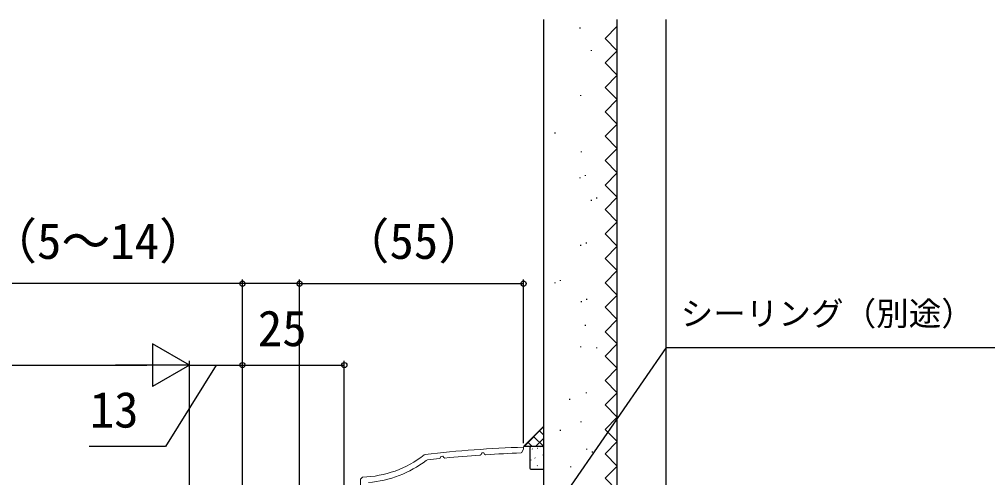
# Model space of a CAD drawing. Units: millimetres, scale not verified. Extents: x -525 to 525, y -783 to 779.
# Drawn here: x 80.9 to 318.6, y -404.1 to -291.6 of the extents above; entities that cross this region are included whole.
import ezdxf
from ezdxf.enums import TextEntityAlignment as Align

# ---------------------------------------------------------------- set-up
doc = ezdxf.new("R2010")
doc.units = ezdxf.units.MM
doc.header["$LTSCALE"] = 4
doc.layers.add('0-2_YKK_11', color=211, linetype='Continuous', lineweight=18)
for name, color, linetype in [('0-7_YKK_D', 6, 'Continuous'), ('0-9_YSS_K', 3, 'Continuous'), ('0-A_YSS_KE', 3, 'Continuous')]:
    doc.layers.add(name, color=color, linetype=linetype)
doc.styles.add('ＭＳ ゴシック', font='')
doc.styles.get('ＭＳ ゴシック').set_extended_font_data('MS Gothic')

msp = doc.modelspace()

# ---------------------------------------------------------------- linework, layer by layer
at = {"layer": '0-2_YKK_11', "color": 30}
for p, q in [((204.668, -397.043), (204.668, -396.667)), ((180.493, -398.453), (180.239, -398.559)), ((180.797, -399.9), (181.046, -399.799))]:
    msp.add_line(p, q, dxfattribs=at)
for points in [[(184.05, -399.474), (184.214, -399.353), (184.395, -398.927), (184.882, -398.892), (185.069, -399.2), (185.355, -399.342)], [(194.048, -398.613), (194.217, -398.496), (194.404, -398.082), (194.893, -398.058), (195.074, -398.375), (195.354, -398.525)], [(204.047, -398.089), (204.22, -397.976), (204.668, -397.043)], [(165.158, -403.995), (164.668, -404.495), (164.668, -418.5), (161.968, -418.5), (161.968, -419.5), (164.668, -419.5), (164.668, -425.4), (151.068, -425.4), (151.068, -419.5), (151.868, -419.5), (151.868, -418.5), (149.668, -418.5), (149.668, -426.8)]]:
    msp.add_lwpolyline(points, dxfattribs=at)
for centre, radius, start, end in [((214.668, -696.5), 300, 91.91021, 96.54097), ((164.668, -379), 25, 271.12352, 308.52511), ((214.668, -696.5), 298.6, 93.95959, 95.63355), ((214.668, -696.5), 298.6, 92.03838, 93.70846), ((164.668, -379), 26.4, 274.26384, 307.65893), ((214.668, -696.5), 298.6, 95.88524, 96.46505)]:
    msp.add_arc(centre, radius, start, end, dxfattribs=at)
at = {"layer": '0-7_YKK_D'}
for p, q in [((135.668, -426.3), (135.668, -355.501)), ((149.668, -413.8), (149.668, -355.501)), ((149.668, -413.8), (149.668, -355.501)), ((149.668, -356.501), (204.668, -356.501)), ((204.668, -395.667), (204.668, -355.501)), ((122.668, -376.501), (113.574, -371.251)), ((113.574, -371.251), (113.574, -381.751)), ((122.668, -427.2), (122.668, -375.501)), ((122.668, -396), (122.668, -375.501)), ((135.667, -396), (135.667, -375.501)), ((135.667, -396), (135.667, -375.501)), ((160.668, -426.3), (160.668, -375.501)), ((-15.798, -376.501), (112.168, -376.501)), ((122.668, -376.501), (104.481, -376.501)), ((122.668, -376.501), (113.574, -381.751)), ((122.668, -376.501), (135.667, -376.501)), ((135.667, -376.501), (160.668, -376.501))]:
    msp.add_line(p, q, dxfattribs=at)
for points in [[(149.668, -356.501), (135.668, -356.501), (74.368, -356.501)], [(193.168, -439.802), (194.614, -437.702), (239.732, -372.18), (326.246, -372.18)], [(129.168, -376.501), (116.756, -396.501), (98.029, -396.501)]]:
    msp.add_lwpolyline(points, dxfattribs=at)
for centre in [(135.668, -356.501), (149.668, -356.501), (149.668, -356.501), (204.668, -356.501), (135.667, -376.501), (135.667, -376.501), (160.668, -376.501)]:
    msp.add_circle(centre, 0.637, dxfattribs=at)
at = {"layer": '0-9_YSS_K'}
for p, q in [((227.668, -461.302), (227.668, -291.598)), ((239.668, -472.3), (239.668, -291.598)), ((218.455, -293.614), (218.455, -293.814)), ((221.23, -299.165), (221.23, -299.365)), ((224.668, -302.302), (227.668, -299.302)), ((218.679, -310.193), (218.679, -310.393)), ((212.308, -319.413), (212.308, -319.613)), ((218.784, -324.039), (218.784, -324.239)), ((219.809, -329.838), (219.809, -330.038)), ((218.455, -330.41), (218.455, -330.61)), ((226, -330.838), (226, -331.038)), ((221.23, -335.961), (221.23, -336.161)), ((222.585, -335.389), (222.585, -335.589)), ((224.668, -344.302), (227.668, -341.302)), ((218.679, -346.988), (218.679, -347.188)), ((220.034, -346.416), (220.034, -346.616)), ((212.308, -356.208), (212.308, -356.408)), ((213.663, -355.637), (213.663, -355.837)), ((218.784, -360.834), (218.784, -361.034)), ((220.139, -360.263), (220.139, -360.463)), ((219.809, -366.633), (219.809, -366.833)), ((218.634, -371.936), (218.634, -372.136)), ((222.585, -372.184), (222.585, -372.384)), ((226, -372.838), (226, -373.038)), ((215.98, -384.805), (215.98, -385.005)), ((220.034, -383.211), (220.034, -383.411)), ((224.668, -386.302), (227.668, -383.302)), ((209.669, -391.616), (204.784, -396.501)), ((218.756, -390.356), (218.756, -390.556)), ((209.609, -396.501), (207.138, -394.03)), ((209.668, -394.445), (207.612, -396.501)), ((209.668, -393.731), (208.553, -392.616)), ((213.663, -392.432), (213.663, -392.632)), ((206.78, -396.501), (205.724, -395.444)), ((209.168, -396.501), (206.668, -396.501)), ((208.918, -396.702), (208.874, -396.678)), ((206.168, -397.001), (206.168, -401.601)), ((206.26, -399.011), (206.253, -399.003)), ((206.842, -397.135), (206.798, -397.111)), ((207.485, -399.326), (207.441, -399.302)), ((208.046, -396.991), (208.039, -396.984)), ((209.51, -398.592), (209.466, -398.568)), ((209.668, -401.601), (209.668, -397.001)), ((220.139, -397.058), (220.139, -397.258)), ((221.531, -397.757), (221.531, -397.957)), ((206.571, -399.876), (206.524, -399.788)), ((208.076, -401.216), (208.032, -401.192)), ((208.201, -401.178), (208.194, -401.171)), ((216.205, -401.383), (216.205, -401.583)), ((206.668, -402.101), (209.168, -402.101))]:
    msp.add_line(p, q, dxfattribs=at)
for points in [[(224.668, -302.302), (227.668, -299.302), (224.668, -296.302), (227.668, -293.302)], [(227.668, -299.302), (224.668, -296.302), (227.668, -293.302)], [(227.668, -341.302), (224.668, -338.302), (227.668, -335.302), (224.668, -332.302), (227.668, -329.302), (224.668, -326.302), (227.668, -323.302), (224.668, -320.302), (227.668, -317.302), (224.668, -314.302), (227.668, -311.302), (224.668, -308.302), (227.668, -305.302), (224.668, -302.302), (224.801, -302.169)], [(224.668, -344.302), (227.668, -341.302), (224.668, -338.302), (227.668, -335.302), (224.668, -332.302), (227.668, -329.302)], [(227.668, -383.302), (224.668, -380.302), (227.668, -377.302), (224.668, -374.302), (227.668, -371.302), (224.668, -368.302), (227.668, -365.302), (224.668, -362.302), (227.668, -359.302), (224.668, -356.302), (227.668, -353.302), (224.668, -350.302), (227.668, -347.302), (224.668, -344.302), (224.801, -344.169)], [(227.668, -419.302), (224.668, -416.302), (227.668, -413.302), (224.668, -410.302), (227.668, -407.302), (224.668, -404.302), (227.668, -401.302), (224.668, -398.302), (227.668, -395.302), (224.668, -392.302), (227.668, -389.302), (224.668, -386.302), (227.668, -383.302), (224.668, -380.302), (227.668, -377.302), (224.668, -374.302), (227.668, -371.302)], [(209.668, -396.501), (204.668, -396.501), (209.669, -391.5)]]:
    msp.add_lwpolyline(points, dxfattribs=at)
for centre, start, end in [((206.668, -397.001), 90, 180), ((209.168, -397.001), 0, 90), ((206.668, -401.601), 180, 270), ((209.168, -401.601), 270, 0)]:
    msp.add_arc(centre, 0.5, start, end, dxfattribs=at)
at = {"layer": '0-A_YSS_KE'}
msp.add_line((209.668, -442.302), (209.668, -291.598), dxfattribs=at)

# ---------------------------------------------------------------- texts
at = {"layer": '0-7_YKK_D', "style": 'ＭＳ ゴシック'}
for s, height, p in [('（5～14）', 8.798, (73.231, -353.069)), ('（55）', 8.798, (159.747, -353.069)), ('シーリング（別途）', 5.865, (243.216, -368.549)), ('25', 8.798, (139.44, -374.501)), ('13', 8.798, (98.188, -394.501))]:
    msp.add_text(s, height=height, dxfattribs=at).set_placement(p, align=Align.BOTTOM_LEFT)

doc.saveas('drawing.dxf')
